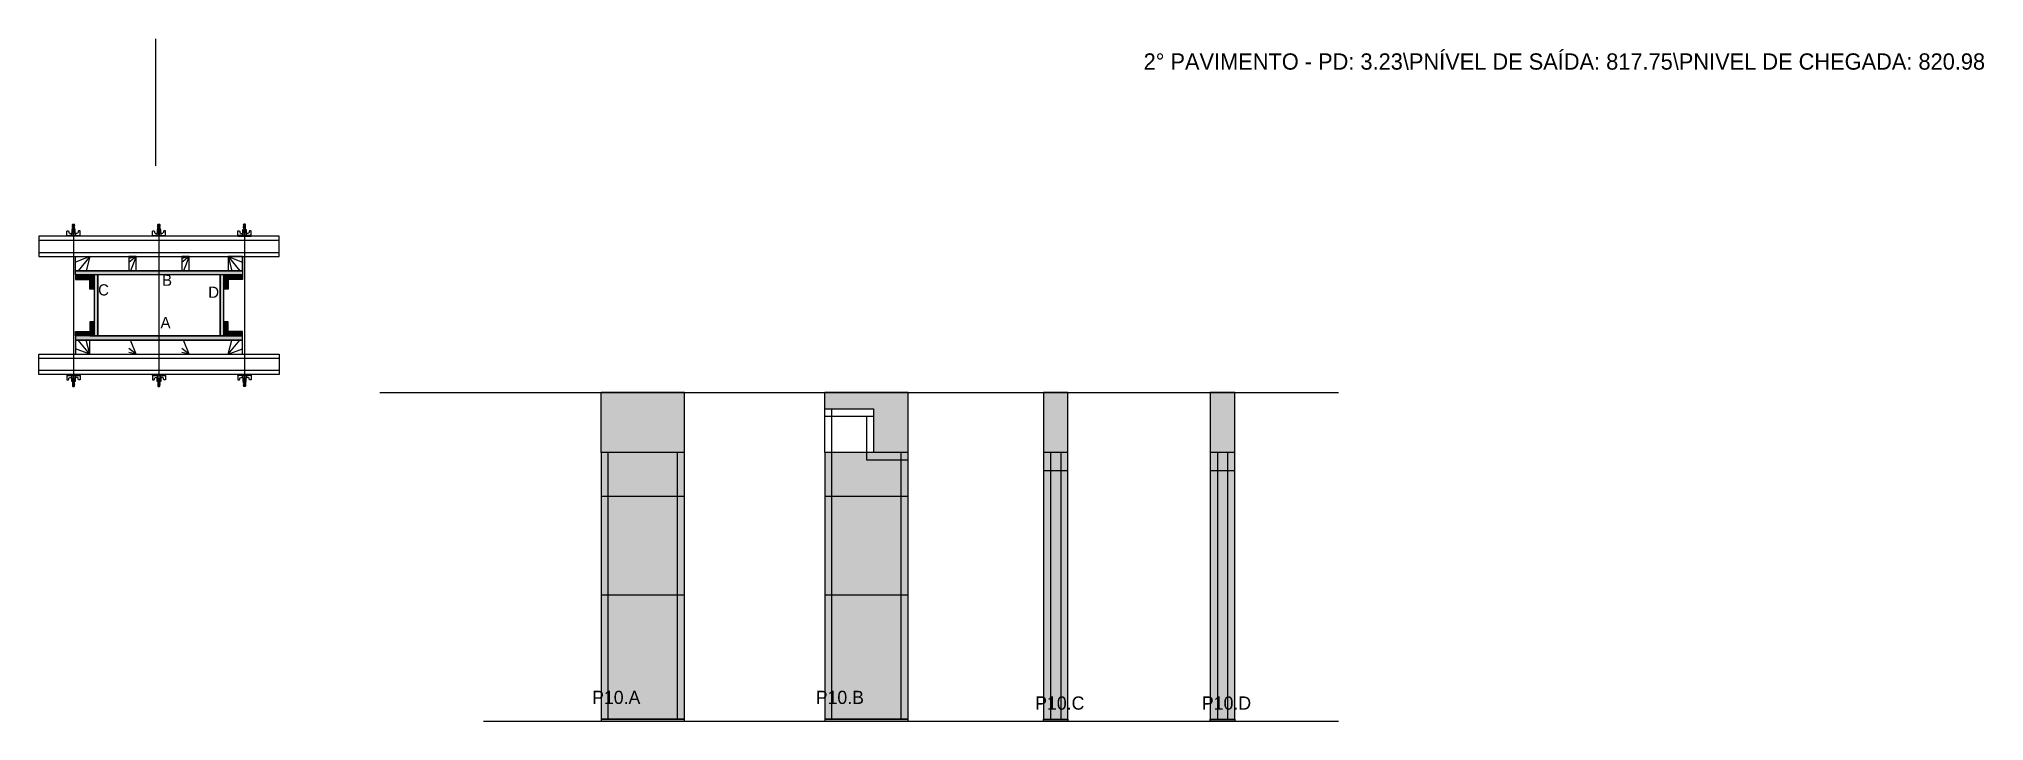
# Model space of a CAD drawing. Header units: metres. Extents: x 5123 to 7034, y 9684 to 10354.
import ezdxf

# ---------------------------------------------------------------- set-up
doc = ezdxf.new("R2010")
doc.units = ezdxf.units.M
for name, color, linetype in [('CHAPA', 7, 'Continuous'), ('COTA', 7, 'Continuous'), ('Hachura', 7, 'Continuous'), ('Madeira', 7, 'Continuous'), ('NOMENCLATURA', 7, 'Continuous'), ('Nível', 7, 'Continuous'), ('Painéis', 7, 'Continuous'), ('Perfil Metálico', 7, 'Continuous'), ('SARR_2.2x7', 7, 'Continuous'), ('SARRAFO', 7, 'Continuous'), ('Texto Seção', 7, 'Continuous'), ('TEXTO_GERAL', 7, 'Continuous')]:
    doc.layers.add(name, color=color, linetype=linetype)

msp = doc.modelspace()

# ---------------------------------------------------------------- hatches: boundary and pattern name
at = {"layer": 'COTA'}
h = msp.add_hatch(color=7, dxfattribs=at)
h.dxf.hatch_style = 1
h.paths.add_polyline_path([(5675.8, 10006.7), (5675.8, 9947.7), (5675.8, 9947.7), (5757.8, 9947.7), (5757.8, 9947.7), (5757.8, 10006.7), (5757.8, 10006.7), (5675.8, 10006.7)])
h = msp.add_hatch(color=7, dxfattribs=at)
h.dxf.hatch_style = 1
h.paths.add_polyline_path([(5943.5, 9990.7), (5943.5, 9947.7), (5943.5, 9947.7), (5977.5, 9947.7), (5977.5, 9947.7), (5977.5, 10006.7), (5977.5, 10006.7), (5895.5, 10006.7), (5895.5, 10006.7), (5895.5, 9990.7), (5895.5, 9990.7), (5943.5, 9990.7)])
h = msp.add_hatch(color=7, dxfattribs=at)
h.dxf.hatch_style = 1
h.paths.add_polyline_path([(6110.4, 9947.7), (6134.4, 9947.7), (6134.4, 9947.7), (6134.4, 10006.7), (6134.4, 10006.7), (6110.4, 10006.7), (6110.4, 10006.7), (6110.4, 9947.7)])
h = msp.add_hatch(color=7, dxfattribs=at)
h.dxf.hatch_style = 1
h.paths.add_polyline_path([(6274.2, 9947.7), (6298.2, 9947.7), (6298.2, 9947.7), (6298.2, 10006.7), (6298.2, 10006.7), (6274.2, 10006.7), (6274.2, 10006.7), (6274.2, 9947.7)])
at = {"layer": 'Hachura'}
h = msp.add_hatch(color=7, dxfattribs=at)
h.dxf.hatch_style = 1
h.paths.add_polyline_path([(5159.4, 10122.4), (5159.4, 10126.4), (5159.4, 10126.4), (5323.4, 10126.4), (5323.4, 10126.4), (5323.4, 10122.4), (5323.4, 10122.4), (5159.4, 10122.4)])
h = msp.add_hatch(color=7, dxfattribs=at)
h.dxf.hatch_style = 1
h.paths.add_polyline_path([(5159.4, 10122.4), (5159.4, 10126.4), (5159.4, 10126.4), (5323.4, 10126.4), (5323.4, 10126.4), (5323.4, 10122.4), (5323.4, 10122.4), (5159.4, 10122.4)])
h = msp.add_hatch(color=7, dxfattribs=at)
h.dxf.hatch_style = 1
h.paths.add_polyline_path([(5173.4, 10122.4), (5173.4, 10118), (5173.4, 10118), (5159.4, 10118), (5159.4, 10118), (5159.4, 10122.4), (5159.4, 10122.4), (5173.4, 10122.4)])
h = msp.add_hatch(color=7, dxfattribs=at)
h.dxf.hatch_style = 1
h.paths.add_polyline_path([(5177.8, 10122.4), (5173.4, 10122.4), (5173.4, 10122.4), (5173.4, 10108.4), (5173.4, 10108.4), (5177.8, 10108.4), (5177.8, 10108.4), (5177.8, 10122.4)])
h = msp.add_hatch(color=7, dxfattribs=at)
h.dxf.hatch_style = 1
h.paths.add_polyline_path([(5181.4, 10122.4), (5177.8, 10122.4), (5177.8, 10122.4), (5177.8, 10062.4), (5177.8, 10062.4), (5181.4, 10062.4), (5181.4, 10062.4), (5181.4, 10122.4)])
h = msp.add_hatch(color=7, dxfattribs=at)
h.dxf.hatch_style = 1
h.paths.add_polyline_path([(5181.4, 10122.4), (5177.8, 10122.4), (5177.8, 10122.4), (5177.8, 10062.4), (5177.8, 10062.4), (5181.4, 10062.4), (5181.4, 10062.4), (5181.4, 10122.4)])
h = msp.add_hatch(color=7, dxfattribs=at)
h.dxf.hatch_style = 1
h.paths.add_polyline_path([(5305, 10122.4), (5301.4, 10122.4), (5301.4, 10122.4), (5301.4, 10062.4), (5301.4, 10062.4), (5305, 10062.4), (5305, 10062.4), (5305, 10122.4)])
h = msp.add_hatch(color=7, dxfattribs=at)
h.dxf.hatch_style = 1
h.paths.add_polyline_path([(5305, 10122.4), (5301.4, 10122.4), (5301.4, 10122.4), (5301.4, 10062.4), (5301.4, 10062.4), (5305, 10062.4), (5305, 10062.4), (5305, 10122.4)])
h = msp.add_hatch(color=7, dxfattribs=at)
h.dxf.hatch_style = 1
h.paths.add_polyline_path([(5309.4, 10122.4), (5305, 10122.4), (5305, 10122.4), (5305, 10108.4), (5305, 10108.4), (5309.4, 10108.4), (5309.4, 10108.4), (5309.4, 10122.4)])
h = msp.add_hatch(color=7, dxfattribs=at)
h.dxf.hatch_style = 1
h.paths.add_polyline_path([(5309.4, 10122.4), (5309.4, 10118), (5309.4, 10118), (5323.4, 10118), (5323.4, 10118), (5323.4, 10122.4), (5323.4, 10122.4), (5309.4, 10122.4)])
h = msp.add_hatch(color=7, dxfattribs=at)
h.dxf.hatch_style = 1
h.paths.add_polyline_path([(5177.8, 10062.4), (5173.4, 10062.4), (5173.4, 10062.4), (5173.4, 10076.4), (5173.4, 10076.4), (5177.8, 10076.4), (5177.8, 10076.4), (5177.8, 10062.4)])
h = msp.add_hatch(color=7, dxfattribs=at)
h.dxf.hatch_style = 1
h.paths.add_polyline_path([(5309.4, 10062.4), (5305, 10062.4), (5305, 10062.4), (5305, 10076.4), (5305, 10076.4), (5309.4, 10076.4), (5309.4, 10076.4), (5309.4, 10062.4)])
h = msp.add_hatch(color=7, dxfattribs=at)
h.dxf.hatch_style = 1
h.paths.add_polyline_path([(5173.4, 10062.4), (5173.4, 10066.8), (5173.4, 10066.8), (5159.4, 10066.8), (5159.4, 10066.8), (5159.4, 10062.4), (5159.4, 10062.4), (5173.4, 10062.4)])
h = msp.add_hatch(color=7, dxfattribs=at)
h.dxf.hatch_style = 1
h.paths.add_polyline_path([(5159.4, 10062.4), (5159.4, 10058.4), (5159.4, 10058.4), (5323.4, 10058.4), (5323.4, 10058.4), (5323.4, 10062.4), (5323.4, 10062.4), (5159.4, 10062.4)])
h = msp.add_hatch(color=7, dxfattribs=at)
h.dxf.hatch_style = 1
h.paths.add_polyline_path([(5159.4, 10062.4), (5159.4, 10058.4), (5159.4, 10058.4), (5323.4, 10058.4), (5323.4, 10058.4), (5323.4, 10062.4), (5323.4, 10062.4), (5159.4, 10062.4)])
h = msp.add_hatch(color=7, dxfattribs=at)
h.dxf.hatch_style = 1
h.paths.add_polyline_path([(5309.4, 10062.4), (5309.4, 10066.8), (5309.4, 10066.8), (5323.4, 10066.8), (5323.4, 10066.8), (5323.4, 10062.4), (5323.4, 10062.4), (5309.4, 10062.4)])
h = msp.add_hatch(color=7, dxfattribs=at)
h.dxf.hatch_style = 1
h.paths.add_polyline_path([(5757.8, 9683.7), (5757.8, 9947.7), (5757.8, 9947.7), (5675.8, 9947.7), (5675.8, 9947.7), (5675.8, 9683.7), (5675.8, 9683.7), (5757.8, 9683.7)])
h = msp.add_hatch(color=7, dxfattribs=at)
h.dxf.hatch_style = 1
h.paths.add_polyline_path([(5977.5, 9683.7), (5977.5, 9947.7), (5977.5, 9947.7), (5895.5, 9947.7), (5895.5, 9947.7), (5895.5, 9683.7), (5895.5, 9683.7), (5977.5, 9683.7)])
h = msp.add_hatch(color=7, dxfattribs=at)
h.dxf.hatch_style = 1
h.paths.add_polyline_path([(6134.4, 9684.7), (6134.4, 9948.7), (6134.4, 9948.7), (6110.4, 9947.7), (6110.4, 9947.7), (6110.4, 9683.7), (6110.4, 9683.7), (6134.4, 9684.7)])
h = msp.add_hatch(color=7, dxfattribs=at)
h.dxf.hatch_style = 1
h.paths.add_polyline_path([(6298.2, 9683.7), (6298.2, 9947.7), (6298.2, 9947.7), (6274.2, 9947.7), (6274.2, 9947.7), (6274.2, 9683.7), (6274.2, 9683.7), (6298.2, 9683.7)])

# ---------------------------------------------------------------- linework, layer by layer
at = {"layer": 'CHAPA', "color": 7, "lineweight": 25}
for points in [[(5159.4, 10122.4), (5159.4, 10126.4), (5323.4, 10126.4), (5323.4, 10122.4)], [(5159.4, 10122.4), (5159.4, 10126.4), (5323.4, 10126.4), (5323.4, 10122.4)], [(5181.4, 10122.4), (5177.8, 10122.4), (5177.8, 10062.4), (5181.4, 10062.4)], [(5181.4, 10122.4), (5177.8, 10122.4), (5177.8, 10062.4), (5181.4, 10062.4)], [(5305, 10122.4), (5301.4, 10122.4), (5301.4, 10062.4), (5305, 10062.4)], [(5305, 10122.4), (5301.4, 10122.4), (5301.4, 10062.4), (5305, 10062.4)], [(5159.4, 10062.4), (5159.4, 10058.4), (5323.4, 10058.4), (5323.4, 10062.4)], [(5159.4, 10062.4), (5159.4, 10058.4), (5323.4, 10058.4), (5323.4, 10062.4)]]:
    msp.add_lwpolyline(points, close=True, dxfattribs=at)
at = {"layer": 'COTA', "color": 7, "lineweight": 25}
for p, q in [((5757.8, 10006.7), (5675.8, 10006.7)), ((5675.8, 9947.7), (5675.8, 10006.7)), ((5757.8, 9947.7), (5757.8, 10006.7)), ((5977.5, 10006.7), (5895.5, 10006.7)), ((5895.5, 9990.7), (5895.5, 10006.7)), ((5977.5, 9947.7), (5977.5, 10006.7))]:
    msp.add_line(p, q, dxfattribs=at)
for points in [[(6134.4, 9947.7), (6134.4, 10006.7), (6110.4, 10006.7), (6110.4, 9947.7)], [(6298.2, 9947.7), (6298.2, 10006.7), (6274.2, 10006.7), (6274.2, 9947.7)]]:
    msp.add_lwpolyline(points, dxfattribs=at)
at = {"layer": 'Defpoints', "color": 7, "lineweight": 25}
msp.add_line((5238.4, 10229.5), (5238.4, 10354.5), dxfattribs=at)
at = {"layer": 'Hachura', "color": 7, "lineweight": 25}
for p, q in [((5159.1, 10167.1), (5155.7, 10167.1)), ((5155.7, 10167.1), (5155.7, 10163.9)), ((5159.1, 10167), (5155.7, 10167)), ((5156.3, 10171.5), (5158.5, 10170.4)), ((5158.4, 10170.2), (5156.3, 10171.2)), ((5156.3, 10170.3), (5158.5, 10169.2)), ((5158.4, 10169), (5156.3, 10170.1)), ((5156.3, 10169.1), (5158.5, 10168.1)), ((5158.4, 10167.8), (5156.3, 10168.9)), ((5157.5, 10167.1), (5156.3, 10167.7)), ((5156.4, 10171.9), (5156.7, 10172.2)), ((5156.4, 10171.6), (5156.4, 10171.9)), ((5156.4, 10171.9), (5156.4, 10171.9)), ((5158.3, 10171.9), (5156.4, 10171.9)), ((5156.4, 10171.6), (5158.3, 10170.6)), ((5156.4, 10171.6), (5158.3, 10170.6)), ((5156.4, 10170.4), (5156.4, 10171)), ((5158.3, 10170.1), (5156.4, 10171)), ((5156.4, 10170.4), (5158.3, 10169.4)), ((5156.4, 10169.2), (5156.4, 10169.9)), ((5158.3, 10168.9), (5156.4, 10169.9)), ((5156.4, 10169.7), (5156.4, 10169.9)), ((5156.4, 10169.2), (5158.3, 10168.3)), ((5156.4, 10168.1), (5156.4, 10168.7)), ((5158.3, 10167.8), (5156.4, 10168.7)), ((5156.4, 10168.1), (5158.3, 10167.1)), ((5157.3, 10167.1), (5156.4, 10167.6)), ((5156.4, 10167.1), (5156.4, 10167.6)), ((5156.7, 10172.2), (5158, 10172.2)), ((5156.8, 10167.1), (5156.8, 10163.9)), ((5158.3, 10171.2), (5157, 10171.9)), ((5158.4, 10171.3), (5157.3, 10171.9)), ((5157.4, 10171.2), (5157.4, 10017.4)), ((5157.8, 10171.9), (5158.5, 10171.5)), ((5158.3, 10171.9), (5158, 10172.2)), ((5158.1, 10171.9), (5158.3, 10171.8)), ((5158.3, 10171.8), (5158.3, 10171.9)), ((5158.3, 10171.2), (5158.3, 10170.6)), ((5158.3, 10169.4), (5158.3, 10170.1)), ((5158.3, 10168.7), (5158.3, 10168.9)), ((5158.3, 10168.7), (5158.3, 10168.3)), ((5158.3, 10167.8), (5158.3, 10167.1)), ((5158.3, 10167.1), (5158.3, 10163.9)), ((5159.1, 10163.9), (5159.1, 10167.1)), ((5243.1, 10167.1), (5239.7, 10167.1)), ((5239.7, 10167.1), (5239.7, 10163.9)), ((5243.1, 10167), (5239.7, 10167)), ((5240.3, 10171.5), (5242.5, 10170.4)), ((5242.4, 10170.2), (5240.3, 10171.2)), ((5240.3, 10170.3), (5242.5, 10169.2)), ((5242.4, 10169), (5240.3, 10170.1)), ((5240.3, 10169.1), (5242.5, 10168.1)), ((5242.4, 10167.8), (5240.3, 10168.9)), ((5241.5, 10167.1), (5240.3, 10167.7)), ((5240.4, 10171.9), (5240.7, 10172.2)), ((5240.4, 10171.6), (5240.4, 10171.9)), ((5240.4, 10171.9), (5240.4, 10171.9)), ((5242.3, 10171.9), (5240.4, 10171.9)), ((5240.4, 10171.6), (5242.3, 10170.6)), ((5240.4, 10171.6), (5242.3, 10170.6)), ((5240.4, 10170.4), (5240.4, 10171)), ((5242.3, 10170.1), (5240.4, 10171)), ((5240.4, 10170.4), (5242.3, 10169.4)), ((5240.4, 10169.2), (5240.4, 10169.9)), ((5242.3, 10168.9), (5240.4, 10169.9)), ((5240.4, 10169.7), (5240.4, 10169.9)), ((5240.4, 10169.2), (5242.3, 10168.3)), ((5240.4, 10168.1), (5240.4, 10168.7)), ((5242.3, 10167.8), (5240.4, 10168.7)), ((5240.4, 10168.1), (5242.3, 10167.1)), ((5241.3, 10167.1), (5240.4, 10167.6)), ((5240.4, 10167.1), (5240.4, 10167.6)), ((5240.7, 10172.2), (5242, 10172.2)), ((5240.8, 10167.1), (5240.8, 10163.9)), ((5242.3, 10171.2), (5241, 10171.9)), ((5242.4, 10171.3), (5241.3, 10171.9)), ((5241.4, 10171.2), (5241.4, 10017.4)), ((5241.8, 10171.9), (5242.5, 10171.5)), ((5242.3, 10171.9), (5242, 10172.2)), ((5242.1, 10171.9), (5242.3, 10171.8)), ((5242.3, 10171.8), (5242.3, 10171.9)), ((5242.3, 10171.2), (5242.3, 10170.6)), ((5242.3, 10169.4), (5242.3, 10170.1)), ((5242.3, 10168.7), (5242.3, 10168.9)), ((5242.3, 10168.7), (5242.3, 10168.3)), ((5242.3, 10167.8), (5242.3, 10167.1)), ((5242.3, 10167.1), (5242.3, 10163.9)), ((5243.1, 10163.9), (5243.1, 10167.1)), ((5323.7, 10167.1), (5327.1, 10167.1)), ((5323.7, 10163.9), (5323.7, 10167.1)), ((5323.7, 10167), (5327.1, 10167)), ((5325, 10171.9), (5324.4, 10171.5)), ((5324.4, 10171.3), (5325.5, 10171.9)), ((5326.5, 10171.5), (5324.4, 10170.4)), ((5324.4, 10170.2), (5326.6, 10171.2)), ((5326.5, 10170.3), (5324.4, 10169.2)), ((5324.4, 10169), (5326.6, 10170.1)), ((5326.5, 10169.1), (5324.4, 10168.1)), ((5324.4, 10167.8), (5326.6, 10168.9)), ((5324.5, 10171.9), (5324.8, 10172.2)), ((5324.8, 10171.9), (5324.5, 10171.8)), ((5324.5, 10171.8), (5324.5, 10171.9)), ((5324.5, 10171.2), (5325.8, 10171.9)), ((5324.5, 10171.9), (5326.5, 10171.9)), ((5326.5, 10171.6), (5324.5, 10170.6)), ((5326.5, 10171.6), (5324.5, 10170.6)), ((5324.5, 10171.2), (5324.5, 10170.6)), ((5324.5, 10170.1), (5326.5, 10171)), ((5326.5, 10170.4), (5324.5, 10169.4)), ((5324.5, 10169.4), (5324.5, 10170.1)), ((5324.5, 10168.9), (5326.5, 10169.9)), ((5326.5, 10169.2), (5324.5, 10168.3)), ((5324.5, 10168.7), (5324.5, 10168.9)), ((5324.5, 10168.7), (5324.5, 10168.3)), ((5324.5, 10167.8), (5326.5, 10168.7)), ((5326.5, 10168.1), (5324.5, 10167.1)), ((5324.5, 10167.8), (5324.5, 10167.1)), ((5324.5, 10167.1), (5324.5, 10163.9)), ((5326.1, 10172.2), (5324.8, 10172.2)), ((5325.3, 10167.1), (5326.6, 10167.7)), ((5325.4, 10171.2), (5325.4, 10017.4)), ((5325.5, 10167.1), (5326.5, 10167.6)), ((5326.5, 10171.9), (5326.1, 10172.2)), ((5326.1, 10167.1), (5326.1, 10163.9)), ((5326.5, 10171.6), (5326.5, 10171.9)), ((5326.5, 10171.9), (5326.5, 10171.9)), ((5326.5, 10170.4), (5326.5, 10171)), ((5326.5, 10169.2), (5326.5, 10169.9)), ((5326.5, 10169.7), (5326.5, 10169.9)), ((5326.5, 10168.1), (5326.5, 10168.7)), ((5326.5, 10167.1), (5326.5, 10167.6)), ((5327.1, 10167.1), (5327.1, 10163.9)), ((5151, 10165.6), (5152.6, 10165.6)), ((5151, 10160.4), (5151, 10165.5)), ((5151, 10161.3), (5163.9, 10161.3)), ((5151, 10161.3), (5156.1, 10161.3)), ((5163.9, 10160.4), (5151, 10160.4)), ((5151.1, 10161.3), (5151.1, 10160.4)), ((5151.3, 10161.3), (5151.3, 10160.4)), ((5151.7, 10161.3), (5151.7, 10160.4)), ((5152.1, 10161.3), (5152.1, 10160.4)), ((5152.6, 10165.6), (5153.2, 10163.3)), ((5153, 10161.3), (5153, 10160.4)), ((5153.5, 10163.1), (5155.5, 10163.1)), ((5154.4, 10161.3), (5154.4, 10160.4)), ((5162.9, 10160.4), (5155.1, 10160.4)), ((5155.5, 10163.9), (5159.3, 10163.9)), ((5155.5, 10161.3), (5155.5, 10163.9)), ((5157.4, 10161.3), (5155.5, 10161.3)), ((5156.1, 10161.3), (5156.8, 10161.3)), ((5156.5, 10161), (5156.5, 10161.2)), ((5156.5, 10160.5), (5156.5, 10161)), ((5157.1, 10161.3), (5157.1, 10163.3)), ((5157.4, 10161.3), (5157.4, 10160.4)), ((5157.6, 10163.3), (5157.6, 10161.3)), ((5158.4, 10161.2), (5158.4, 10160.7)), ((5159.3, 10163.9), (5159.1, 10163.9)), ((5159.3, 10163.9), (5159.1, 10163.9)), ((5159.3, 10163.9), (5159.3, 10161.3)), ((5161.3, 10163.1), (5159.3, 10163.1)), ((5160.4, 10161.3), (5160.4, 10160.4)), ((5162.2, 10165.6), (5161.6, 10163.3)), ((5161.9, 10161.3), (5161.9, 10160.4)), ((5163.9, 10165.6), (5162.2, 10165.6)), ((5162.7, 10161.3), (5162.7, 10160.4)), ((5163.2, 10161.3), (5163.2, 10160.4)), ((5163.5, 10161.3), (5163.5, 10160.4)), ((5163.7, 10161.3), (5163.7, 10160.4)), ((5163.9, 10161.3), (5163.9, 10165.6)), ((5163.9, 10161.3), (5163.9, 10160.4)), ((5235, 10165.6), (5236.6, 10165.6)), ((5235, 10160.4), (5235, 10165.5)), ((5235, 10161.3), (5247.9, 10161.3)), ((5235, 10161.3), (5240.1, 10161.3)), ((5247.9, 10160.4), (5235, 10160.4)), ((5235.1, 10161.3), (5235.1, 10160.4)), ((5235.3, 10161.3), (5235.3, 10160.4)), ((5235.7, 10161.3), (5235.7, 10160.4)), ((5236.1, 10161.3), (5236.1, 10160.4)), ((5236.6, 10165.6), (5237.2, 10163.3)), ((5237, 10161.3), (5237, 10160.4)), ((5237.5, 10163.1), (5239.5, 10163.1)), ((5238.4, 10161.3), (5238.4, 10160.4)), ((5246.9, 10160.4), (5239.1, 10160.4)), ((5239.5, 10163.9), (5243.3, 10163.9)), ((5239.5, 10161.3), (5239.5, 10163.9)), ((5241.4, 10161.3), (5239.5, 10161.3)), ((5240.1, 10161.3), (5240.8, 10161.3)), ((5240.5, 10161), (5240.5, 10161.2)), ((5240.5, 10160.5), (5240.5, 10161)), ((5241.1, 10161.3), (5241.1, 10163.3)), ((5241.4, 10161.3), (5241.4, 10160.4)), ((5241.6, 10163.3), (5241.6, 10161.3)), ((5242.4, 10161.2), (5242.4, 10160.7)), ((5243.3, 10163.9), (5243.1, 10163.9)), ((5243.3, 10163.9), (5243.1, 10163.9)), ((5243.3, 10163.9), (5243.3, 10161.3)), ((5245.3, 10163.1), (5243.3, 10163.1)), ((5244.4, 10161.3), (5244.4, 10160.4)), ((5246.2, 10165.6), (5245.6, 10163.3)), ((5245.9, 10161.3), (5245.9, 10160.4)), ((5247.9, 10165.6), (5246.2, 10165.6)), ((5246.7, 10161.3), (5246.7, 10160.4)), ((5247.2, 10161.3), (5247.2, 10160.4)), ((5247.5, 10161.3), (5247.5, 10160.4)), ((5247.7, 10161.3), (5247.7, 10160.4)), ((5247.9, 10161.3), (5247.9, 10165.6)), ((5247.9, 10161.3), (5247.9, 10160.4)), ((5319, 10161.3), (5319, 10165.6)), ((5319, 10165.6), (5320.6, 10165.6)), ((5331.9, 10161.3), (5319, 10161.3)), ((5319, 10161.3), (5319, 10160.4)), ((5319, 10160.4), (5331.9, 10160.4)), ((5319.1, 10161.3), (5319.1, 10160.4)), ((5319.3, 10161.3), (5319.3, 10160.4)), ((5319.7, 10161.3), (5319.7, 10160.4)), ((5319.9, 10160.4), (5327.7, 10160.4)), ((5320.1, 10161.3), (5320.1, 10160.4)), ((5320.6, 10165.6), (5321.2, 10163.3)), ((5321, 10161.3), (5321, 10160.4)), ((5321.5, 10163.1), (5323.5, 10163.1)), ((5322.4, 10161.3), (5322.4, 10160.4)), ((5327.4, 10163.9), (5323.5, 10163.9)), ((5323.5, 10163.9), (5323.5, 10161.3)), ((5323.5, 10163.9), (5323.7, 10163.9)), ((5323.5, 10163.9), (5323.7, 10163.9)), ((5324.4, 10161.2), (5324.4, 10160.7)), ((5325.2, 10163.3), (5325.2, 10161.3)), ((5325.4, 10161.3), (5327.4, 10161.3)), ((5325.4, 10161.3), (5325.4, 10160.4)), ((5325.7, 10161.3), (5325.7, 10163.3)), ((5326.7, 10161.3), (5326.1, 10161.3)), ((5326.4, 10161), (5326.4, 10161.2)), ((5326.4, 10160.5), (5326.4, 10161)), ((5331.9, 10161.3), (5326.7, 10161.3)), ((5327.4, 10161.3), (5327.4, 10163.9)), ((5329.3, 10163.1), (5327.4, 10163.1)), ((5328.5, 10161.3), (5328.5, 10160.4)), ((5330.2, 10165.6), (5329.6, 10163.3)), ((5329.9, 10161.3), (5329.9, 10160.4)), ((5331.9, 10165.6), (5330.2, 10165.6)), ((5330.7, 10161.3), (5330.7, 10160.4)), ((5331.2, 10161.3), (5331.2, 10160.4)), ((5331.5, 10161.3), (5331.5, 10160.4)), ((5331.7, 10161.3), (5331.7, 10160.4)), ((5331.9, 10160.4), (5331.9, 10165.5)), ((5163.9, 10024.4), (5151, 10024.4)), ((5151, 10024.4), (5151, 10019.3)), ((5151, 10023.5), (5163.9, 10023.5)), ((5151, 10023.5), (5156.1, 10023.5)), ((5151, 10019.2), (5152.6, 10019.2)), ((5151.1, 10023.5), (5151.1, 10024.4)), ((5151.3, 10023.5), (5151.3, 10024.4)), ((5151.7, 10023.5), (5151.7, 10024.4)), ((5152.1, 10023.5), (5152.1, 10024.4)), ((5152.6, 10019.2), (5153.2, 10021.5)), ((5153, 10023.5), (5153, 10024.4)), ((5153.5, 10021.7), (5155.5, 10021.7)), ((5154.4, 10023.5), (5154.4, 10024.4)), ((5162.9, 10024.4), (5155.1, 10024.4)), ((5157.4, 10023.5), (5155.5, 10023.5)), ((5155.5, 10023.5), (5155.5, 10020.9)), ((5155.5, 10020.9), (5159.3, 10020.9)), ((5155.7, 10017.7), (5155.7, 10020.9)), ((5159.1, 10017.8), (5155.7, 10017.8)), ((5159.1, 10017.7), (5155.7, 10017.7)), ((5156.1, 10023.5), (5156.8, 10023.5)), ((5157.5, 10017.7), (5156.3, 10017.1)), ((5158.4, 10017), (5156.3, 10015.9)), ((5156.3, 10015.7), (5158.5, 10016.7)), ((5158.4, 10015.8), (5156.3, 10014.7)), ((5156.3, 10014.5), (5158.5, 10015.6)), ((5158.4, 10014.6), (5156.3, 10013.6)), ((5156.3, 10013.3), (5158.5, 10014.4)), ((5156.4, 10016.7), (5158.3, 10017.7)), ((5157.3, 10017.7), (5156.4, 10017.2)), ((5156.4, 10017.7), (5156.4, 10017.2)), ((5158.3, 10017), (5156.4, 10016.1)), ((5156.4, 10016.7), (5156.4, 10016.1)), ((5156.4, 10015.6), (5158.3, 10016.5)), ((5158.3, 10015.9), (5156.4, 10014.9)), ((5156.4, 10015.6), (5156.4, 10014.9)), ((5156.4, 10014.4), (5158.3, 10015.4)), ((5156.4, 10015.1), (5156.4, 10014.9)), ((5158.3, 10014.7), (5156.4, 10013.8)), ((5156.4, 10014.4), (5156.4, 10013.8)), ((5156.4, 10013.2), (5158.3, 10014.2)), ((5156.4, 10013.2), (5158.3, 10014.2)), ((5156.5, 10024.2), (5156.5, 10023.8)), ((5156.5, 10023.8), (5156.5, 10023.6)), ((5156.8, 10017.7), (5156.8, 10020.9)), ((5157.1, 10023.5), (5157.1, 10021.5)), ((5157.4, 10023.5), (5157.4, 10024.4)), ((5157.6, 10021.5), (5157.6, 10023.5)), ((5158.3, 10017.7), (5158.3, 10020.9)), ((5158.3, 10017), (5158.3, 10017.7)), ((5158.3, 10016.1), (5158.3, 10016.5)), ((5158.3, 10016.1), (5158.3, 10015.9)), ((5158.3, 10015.4), (5158.3, 10014.7)), ((5158.3, 10013.6), (5158.3, 10014.2)), ((5158.4, 10023.6), (5158.4, 10024.1)), ((5159.1, 10020.9), (5159.1, 10017.7)), ((5159.3, 10020.9), (5159.1, 10020.9)), ((5159.3, 10020.9), (5159.1, 10020.9)), ((5161.3, 10021.7), (5159.3, 10021.7)), ((5159.3, 10020.9), (5159.3, 10023.5)), ((5160.4, 10023.5), (5160.4, 10024.4)), ((5162.2, 10019.2), (5161.6, 10021.5)), ((5161.9, 10023.5), (5161.9, 10024.4)), ((5163.9, 10019.2), (5162.2, 10019.2)), ((5162.7, 10023.5), (5162.7, 10024.4)), ((5163.2, 10023.5), (5163.2, 10024.4)), ((5163.5, 10023.5), (5163.5, 10024.4)), ((5163.7, 10023.5), (5163.7, 10024.4)), ((5163.9, 10023.5), (5163.9, 10024.4)), ((5163.9, 10023.5), (5163.9, 10019.2)), ((5247.9, 10024.4), (5235, 10024.4)), ((5235, 10024.4), (5235, 10019.3)), ((5235, 10023.5), (5247.9, 10023.5)), ((5235, 10023.5), (5240.1, 10023.5)), ((5235, 10019.2), (5236.6, 10019.2)), ((5235.1, 10023.5), (5235.1, 10024.4)), ((5235.3, 10023.5), (5235.3, 10024.4)), ((5235.7, 10023.5), (5235.7, 10024.4)), ((5236.1, 10023.5), (5236.1, 10024.4)), ((5236.6, 10019.2), (5237.2, 10021.5)), ((5237, 10023.5), (5237, 10024.4)), ((5237.5, 10021.7), (5239.5, 10021.7)), ((5238.4, 10023.5), (5238.4, 10024.4)), ((5246.9, 10024.4), (5239.1, 10024.4)), ((5241.4, 10023.5), (5239.5, 10023.5)), ((5239.5, 10023.5), (5239.5, 10020.9)), ((5239.5, 10020.9), (5243.3, 10020.9)), ((5239.7, 10017.7), (5239.7, 10020.9)), ((5243.1, 10017.8), (5239.7, 10017.8)), ((5243.1, 10017.7), (5239.7, 10017.7)), ((5240.1, 10023.5), (5240.8, 10023.5)), ((5241.5, 10017.7), (5240.3, 10017.1)), ((5242.4, 10017), (5240.3, 10015.9)), ((5240.3, 10015.7), (5242.5, 10016.7)), ((5242.4, 10015.8), (5240.3, 10014.7)), ((5240.3, 10014.5), (5242.5, 10015.6)), ((5242.4, 10014.6), (5240.3, 10013.6)), ((5240.3, 10013.3), (5242.5, 10014.4)), ((5240.4, 10016.7), (5242.3, 10017.7)), ((5241.3, 10017.7), (5240.4, 10017.2)), ((5240.4, 10017.7), (5240.4, 10017.2)), ((5242.3, 10017), (5240.4, 10016.1)), ((5240.4, 10016.7), (5240.4, 10016.1)), ((5240.4, 10015.6), (5242.3, 10016.5)), ((5242.3, 10015.9), (5240.4, 10014.9)), ((5240.4, 10015.6), (5240.4, 10014.9)), ((5240.4, 10014.4), (5242.3, 10015.4)), ((5240.4, 10015.1), (5240.4, 10014.9)), ((5242.3, 10014.7), (5240.4, 10013.8)), ((5240.4, 10014.4), (5240.4, 10013.8)), ((5240.4, 10013.2), (5242.3, 10014.2)), ((5240.4, 10013.2), (5242.3, 10014.2)), ((5240.5, 10024.2), (5240.5, 10023.8)), ((5240.5, 10023.8), (5240.5, 10023.6)), ((5240.8, 10017.7), (5240.8, 10020.9)), ((5241.1, 10023.5), (5241.1, 10021.5)), ((5241.4, 10023.5), (5241.4, 10024.4)), ((5241.6, 10021.5), (5241.6, 10023.5)), ((5242.3, 10017.7), (5242.3, 10020.9)), ((5242.3, 10017), (5242.3, 10017.7)), ((5242.3, 10016.1), (5242.3, 10016.5)), ((5242.3, 10016.1), (5242.3, 10015.9)), ((5242.3, 10015.4), (5242.3, 10014.7)), ((5242.3, 10013.6), (5242.3, 10014.2)), ((5242.4, 10023.6), (5242.4, 10024.1)), ((5243.1, 10020.9), (5243.1, 10017.7)), ((5243.3, 10020.9), (5243.1, 10020.9)), ((5243.3, 10020.9), (5243.1, 10020.9)), ((5245.3, 10021.7), (5243.3, 10021.7)), ((5243.3, 10020.9), (5243.3, 10023.5)), ((5244.4, 10023.5), (5244.4, 10024.4)), ((5246.2, 10019.2), (5245.6, 10021.5)), ((5245.9, 10023.5), (5245.9, 10024.4)), ((5247.9, 10019.2), (5246.2, 10019.2)), ((5246.7, 10023.5), (5246.7, 10024.4)), ((5247.2, 10023.5), (5247.2, 10024.4)), ((5247.5, 10023.5), (5247.5, 10024.4)), ((5247.7, 10023.5), (5247.7, 10024.4)), ((5247.9, 10023.5), (5247.9, 10024.4)), ((5247.9, 10023.5), (5247.9, 10019.2)), ((5319, 10024.4), (5331.9, 10024.4)), ((5319, 10023.5), (5319, 10024.4)), ((5331.9, 10023.5), (5319, 10023.5)), ((5319, 10023.5), (5319, 10019.2)), ((5319, 10019.2), (5320.6, 10019.2)), ((5319.1, 10023.5), (5319.1, 10024.4)), ((5319.3, 10023.5), (5319.3, 10024.4)), ((5319.7, 10023.5), (5319.7, 10024.4)), ((5319.9, 10024.4), (5327.7, 10024.4)), ((5320.1, 10023.5), (5320.1, 10024.4)), ((5320.6, 10019.2), (5321.2, 10021.5)), ((5321, 10023.5), (5321, 10024.4)), ((5321.5, 10021.7), (5323.5, 10021.7)), ((5322.4, 10023.5), (5322.4, 10024.4)), ((5323.5, 10020.9), (5323.5, 10023.5)), ((5327.4, 10020.9), (5323.5, 10020.9)), ((5323.5, 10020.9), (5323.7, 10020.9)), ((5323.5, 10020.9), (5323.7, 10020.9)), ((5323.7, 10020.9), (5323.7, 10017.7)), ((5323.7, 10017.8), (5327.1, 10017.8)), ((5323.7, 10017.7), (5327.1, 10017.7)), ((5324.4, 10023.6), (5324.4, 10024.1)), ((5324.4, 10017), (5326.6, 10015.9)), ((5326.5, 10015.7), (5324.4, 10016.7)), ((5324.4, 10015.8), (5326.6, 10014.7)), ((5326.5, 10014.5), (5324.4, 10015.6)), ((5324.4, 10014.6), (5326.6, 10013.6)), ((5326.5, 10013.3), (5324.4, 10014.4)), ((5324.5, 10017.7), (5324.5, 10020.9)), ((5324.5, 10017), (5324.5, 10017.7)), ((5326.5, 10016.7), (5324.5, 10017.7)), ((5324.5, 10017), (5326.5, 10016.1)), ((5324.5, 10016.1), (5324.5, 10016.5)), ((5326.5, 10015.6), (5324.5, 10016.5)), ((5324.5, 10016.1), (5324.5, 10015.9)), ((5324.5, 10015.9), (5326.5, 10014.9)), ((5324.5, 10015.4), (5324.5, 10014.7)), ((5326.5, 10014.4), (5324.5, 10015.4)), ((5324.5, 10014.7), (5326.5, 10013.8)), ((5326.5, 10013.2), (5324.5, 10014.2)), ((5324.5, 10013.6), (5324.5, 10014.2)), ((5326.5, 10013.2), (5324.5, 10014.2)), ((5325.2, 10021.5), (5325.2, 10023.5)), ((5325.3, 10017.7), (5326.6, 10017.1)), ((5325.4, 10023.5), (5325.4, 10024.4)), ((5325.4, 10023.5), (5327.4, 10023.5)), ((5325.5, 10017.7), (5326.5, 10017.2)), ((5325.7, 10023.5), (5325.7, 10021.5)), ((5326.7, 10023.5), (5326.1, 10023.5)), ((5326.1, 10017.7), (5326.1, 10020.9)), ((5326.4, 10024.2), (5326.4, 10023.8)), ((5326.4, 10023.8), (5326.4, 10023.6)), ((5326.5, 10017.7), (5326.5, 10017.2)), ((5326.5, 10016.7), (5326.5, 10016.1)), ((5326.5, 10015.6), (5326.5, 10014.9)), ((5326.5, 10015.1), (5326.5, 10014.9)), ((5326.5, 10014.4), (5326.5, 10013.8)), ((5331.9, 10023.5), (5326.7, 10023.5)), ((5327.1, 10017.7), (5327.1, 10020.9)), ((5327.4, 10023.5), (5327.4, 10020.9)), ((5329.3, 10021.7), (5327.4, 10021.7)), ((5328.5, 10023.5), (5328.5, 10024.4)), ((5330.2, 10019.2), (5329.6, 10021.5)), ((5329.9, 10023.5), (5329.9, 10024.4)), ((5331.9, 10019.2), (5330.2, 10019.2)), ((5330.7, 10023.5), (5330.7, 10024.4)), ((5331.2, 10023.5), (5331.2, 10024.4)), ((5331.5, 10023.5), (5331.5, 10024.4)), ((5331.7, 10023.5), (5331.7, 10024.4)), ((5331.9, 10024.4), (5331.9, 10019.3)), ((5156.4, 10013.2), (5156.4, 10012.9)), ((5156.4, 10012.9), (5156.4, 10012.9)), ((5156.4, 10012.9), (5156.7, 10012.6)), ((5158.3, 10012.9), (5156.4, 10012.9)), ((5156.7, 10012.6), (5158, 10012.6)), ((5158.3, 10013.6), (5157, 10012.9)), ((5158.4, 10013.5), (5157.3, 10012.9)), ((5157.8, 10012.9), (5158.5, 10013.3)), ((5158.3, 10012.9), (5158, 10012.6)), ((5158.1, 10012.9), (5158.3, 10013)), ((5158.3, 10013), (5158.3, 10012.9)), ((5240.4, 10013.2), (5240.4, 10012.9)), ((5240.4, 10012.9), (5240.4, 10012.9)), ((5240.4, 10012.9), (5240.7, 10012.6)), ((5242.3, 10012.9), (5240.4, 10012.9)), ((5240.7, 10012.6), (5242, 10012.6)), ((5242.3, 10013.6), (5241, 10012.9)), ((5242.4, 10013.5), (5241.3, 10012.9)), ((5241.8, 10012.9), (5242.5, 10013.3)), ((5242.3, 10012.9), (5242, 10012.6)), ((5242.1, 10012.9), (5242.3, 10013)), ((5242.3, 10013), (5242.3, 10012.9)), ((5324.4, 10013.5), (5325.5, 10012.9)), ((5325, 10012.9), (5324.4, 10013.3)), ((5324.5, 10013.6), (5325.8, 10012.9)), ((5324.8, 10012.9), (5324.5, 10013)), ((5324.5, 10013), (5324.5, 10012.9)), ((5324.5, 10012.9), (5324.8, 10012.6)), ((5324.5, 10012.9), (5326.5, 10012.9)), ((5326.1, 10012.6), (5324.8, 10012.6)), ((5326.5, 10012.9), (5326.1, 10012.6)), ((5326.5, 10013.2), (5326.5, 10012.9)), ((5326.5, 10012.9), (5326.5, 10012.9))]:
    msp.add_line(p, q, dxfattribs=at)
at = {"layer": 'Madeira', "color": 7, "lineweight": 25}
for p, q in [((5173.4, 10140.4), (5159.4, 10135)), ((5173.4, 10140.4), (5161.9, 10126.4)), ((5173.4, 10140.4), (5169.9, 10126.4)), ((5218.9, 10140.4), (5211.9, 10134.7)), ((5218.9, 10140.4), (5211.9, 10138.7)), ((5218.9, 10140.4), (5213.5, 10126.4)), ((5270.9, 10140.4), (5263.9, 10134.7)), ((5270.9, 10140.4), (5263.9, 10138.7)), ((5270.9, 10140.4), (5265.5, 10126.4)), ((5309.4, 10140.4), (5320.9, 10126.4)), ((5309.4, 10140.4), (5312.9, 10126.4)), ((5309.4, 10140.4), (5323.4, 10135)), ((5173.4, 10044.4), (5161.9, 10058.4)), ((5173.4, 10044.4), (5169.9, 10058.4)), ((5218.9, 10044.4), (5213.5, 10058.4)), ((5270.9, 10044.4), (5265.5, 10058.4)), ((5309.4, 10044.4), (5320.9, 10058.4)), ((5309.4, 10044.4), (5312.9, 10058.4)), ((5173.4, 10044.4), (5159.4, 10049.8)), ((5218.9, 10044.4), (5211.9, 10050.1)), ((5218.9, 10044.4), (5211.9, 10046.1)), ((5270.9, 10044.4), (5263.9, 10050.1)), ((5270.9, 10044.4), (5263.9, 10046.1)), ((5309.4, 10044.4), (5323.4, 10049.8))]:
    msp.add_line(p, q, dxfattribs=at)
for points in [[(5323.4, 10140.4), (5323.4, 10126.4), (5159.4, 10126.4), (5159.4, 10140.4)], [(5218.9, 10140.4), (5211.9, 10140.4), (5211.9, 10126.4), (5218.9, 10126.4)], [(5270.9, 10140.4), (5263.9, 10140.4), (5263.9, 10126.4), (5270.9, 10126.4)], [(5309.4, 10140.4), (5309.4, 10126.4), (5323.4, 10126.4), (5323.4, 10140.4)], [(5173.4, 10044.4), (5173.4, 10058.4), (5159.4, 10058.4), (5159.4, 10044.4)], [(5323.4, 10044.4), (5323.4, 10058.4), (5159.4, 10058.4), (5159.4, 10044.4)]]:
    msp.add_lwpolyline(points, close=True, dxfattribs=at)
at = {"layer": 'Nível', "color": 7, "lineweight": 25}
for p, q in [((5458.2, 10006.7), (6400.2, 10006.7)), ((5560.3, 9683.7), (6400.2, 9683.7))]:
    msp.add_line(p, q, dxfattribs=at)
at = {"layer": 'Painéis', "color": 7, "lineweight": 25}
for p, q in [((5895.5, 9947.7), (5895.5, 9990.7)), ((5895.5, 9990.7), (5943.5, 9990.7)), ((5943.5, 9990.7), (5943.5, 9947.7)), ((5675.8, 9947.7), (5675.8, 9683.7)), ((5757.8, 9947.7), (5675.8, 9947.7)), ((5757.8, 9683.7), (5757.8, 9947.7)), ((5895.5, 9947.7), (5895.5, 9683.7)), ((5977.5, 9947.7), (5895.5, 9947.7)), ((5977.5, 9683.7), (5977.5, 9947.7)), ((6110.4, 9947.7), (6110.4, 9685.7)), ((6134.4, 9947.7), (6110.4, 9947.7)), ((6134.4, 9685.7), (6134.4, 9947.7)), ((6274.2, 9947.7), (6274.2, 9685.7)), ((6298.2, 9947.7), (6274.2, 9947.7)), ((6298.2, 9685.7), (6298.2, 9947.7)), ((6134.4, 9929.7), (6110.4, 9929.7)), ((6298.2, 9929.7), (6274.2, 9929.7)), ((5757.8, 9904.7), (5675.8, 9904.7)), ((5977.5, 9904.7), (5895.5, 9904.7)), ((5757.8, 9807.7), (5675.8, 9807.7)), ((5977.5, 9807.7), (5895.5, 9807.7)), ((5675.8, 9685.7), (5757.8, 9685.7)), ((5895.5, 9685.7), (5977.5, 9685.7)), ((6110.4, 9685.7), (6134.4, 9685.7)), ((6274.2, 9685.7), (6298.2, 9685.7))]:
    msp.add_line(p, q, dxfattribs=at)
for points in [[(5301.4, 10062.4), (5301.4, 10122.4), (5181.4, 10122.4), (5181.4, 10062.4)], [(5757.8, 9685.7), (5675.8, 9685.7), (5675.8, 9683.7), (5757.8, 9683.7)], [(5977.5, 9685.7), (5895.5, 9685.7), (5895.5, 9683.7), (5977.5, 9683.7)], [(6110.4, 9685.7), (6134.4, 9685.7), (6134.4, 9683.7), (6110.4, 9683.7)], [(6274.2, 9685.7), (6298.2, 9685.7), (6298.2, 9683.7), (6274.2, 9683.7)]]:
    msp.add_lwpolyline(points, close=True, dxfattribs=at)
at = {"layer": 'Perfil Metálico', "color": 7, "lineweight": 25}
for points in [[(5123.4, 10160.4), (5123.4, 10140.4), (5359.4, 10140.4), (5359.4, 10160.4)], [(5359.4, 10144.4), (5359.4, 10156.4), (5123.4, 10156.4), (5123.4, 10144.4)], [(5123.4, 10024.4), (5123.4, 10044.4), (5359.4, 10044.4), (5359.4, 10024.4)], [(5359.4, 10040.4), (5359.4, 10028.4), (5123.4, 10028.4), (5123.4, 10040.4)]]:
    msp.add_lwpolyline(points, close=True, dxfattribs=at)
at = {"layer": 'SARR_2.2x7', "color": 7, "lineweight": 25}
for p, q in [((5895.5, 9983.7), (5943.5, 9983.7)), ((5902.5, 9947.7), (5902.5, 9990.7)), ((5936.5, 9983.7), (5936.5, 9947.7)), ((5682.8, 9807.7), (5682.8, 9947.7)), ((5750.8, 9807.7), (5750.8, 9947.7)), ((5902.5, 9807.7), (5902.5, 9947.7)), ((5977.5, 9947.7), (5936.5, 9947.7)), ((5936.5, 9947.7), (5936.5, 9940.7)), ((5936.5, 9940.7), (5977.5, 9940.7)), ((5970.5, 9807.7), (5970.5, 9947.7)), ((6117.4, 9947.7), (6117.4, 9685.7)), ((6127.4, 9947.7), (6127.4, 9685.7)), ((6281.2, 9947.7), (6281.2, 9685.7)), ((6291.2, 9947.7), (6291.2, 9685.7)), ((5682.8, 9685.7), (5682.8, 9807.7)), ((5750.8, 9685.7), (5750.8, 9807.7)), ((5902.5, 9685.7), (5902.5, 9807.7)), ((5970.5, 9685.7), (5970.5, 9807.7)), ((5682.8, 9685.7), (5682.8, 9685.7)), ((5750.8, 9685.7), (5750.8, 9685.7)), ((5902.5, 9685.7), (5902.5, 9685.7)), ((5970.5, 9685.7), (5970.5, 9685.7))]:
    msp.add_line(p, q, dxfattribs=at)
at = {"layer": 'SARRAFO', "color": 7, "lineweight": 25}
for points in [[(5159.4, 10118), (5173.4, 10118), (5173.4, 10122.4), (5159.4, 10122.4)], [(5173.4, 10108.4), (5173.4, 10122.4), (5177.8, 10122.4), (5177.8, 10108.4)], [(5305, 10108.4), (5305, 10122.4), (5309.4, 10122.4), (5309.4, 10108.4)], [(5323.4, 10118), (5309.4, 10118), (5309.4, 10122.4), (5323.4, 10122.4)], [(5173.4, 10076.4), (5173.4, 10062.4), (5177.8, 10062.4), (5177.8, 10076.4)], [(5305, 10076.4), (5305, 10062.4), (5309.4, 10062.4), (5309.4, 10076.4)], [(5159.4, 10066.8), (5173.4, 10066.8), (5173.4, 10062.4), (5159.4, 10062.4)], [(5323.4, 10066.8), (5309.4, 10066.8), (5309.4, 10062.4), (5323.4, 10062.4)]]:
    msp.add_lwpolyline(points, close=True, dxfattribs=at)

# ---------------------------------------------------------------- texts
at = {"layer": 'NOMENCLATURA', "color": 7, "lineweight": 25}
msp.add_text('2° PAVIMENTO - PD: 3.23\\PNÍVEL DE SAÍDA: 817.75\\PNIVEL DE CHEGADA: 820.98', height=16, dxfattribs=at).set_placement((6208.7, 10324.2))
at = {"layer": 'Texto Seção', "color": 7, "lineweight": 25}
for s, p in [('P10.A', (5666.9, 9700.6)), ('P10.B', (5886.6, 9700.6)), ('P10.C', (6102.2, 9695)), ('P10.D', (6266, 9695))]:
    msp.add_text(s, height=13, dxfattribs=at).set_placement(p)
at = {"layer": 'TEXTO_GERAL', "color": 7, "lineweight": 25}
for s, p in [('C', (5181.6, 10102.2)), ('B', (5244.4, 10111.7)), ('D', (5289.8, 10099.9)), ('A', (5242.9, 10070))]:
    msp.add_text(s, height=11, dxfattribs=at).set_placement(p)

doc.saveas('drawing.dxf')
